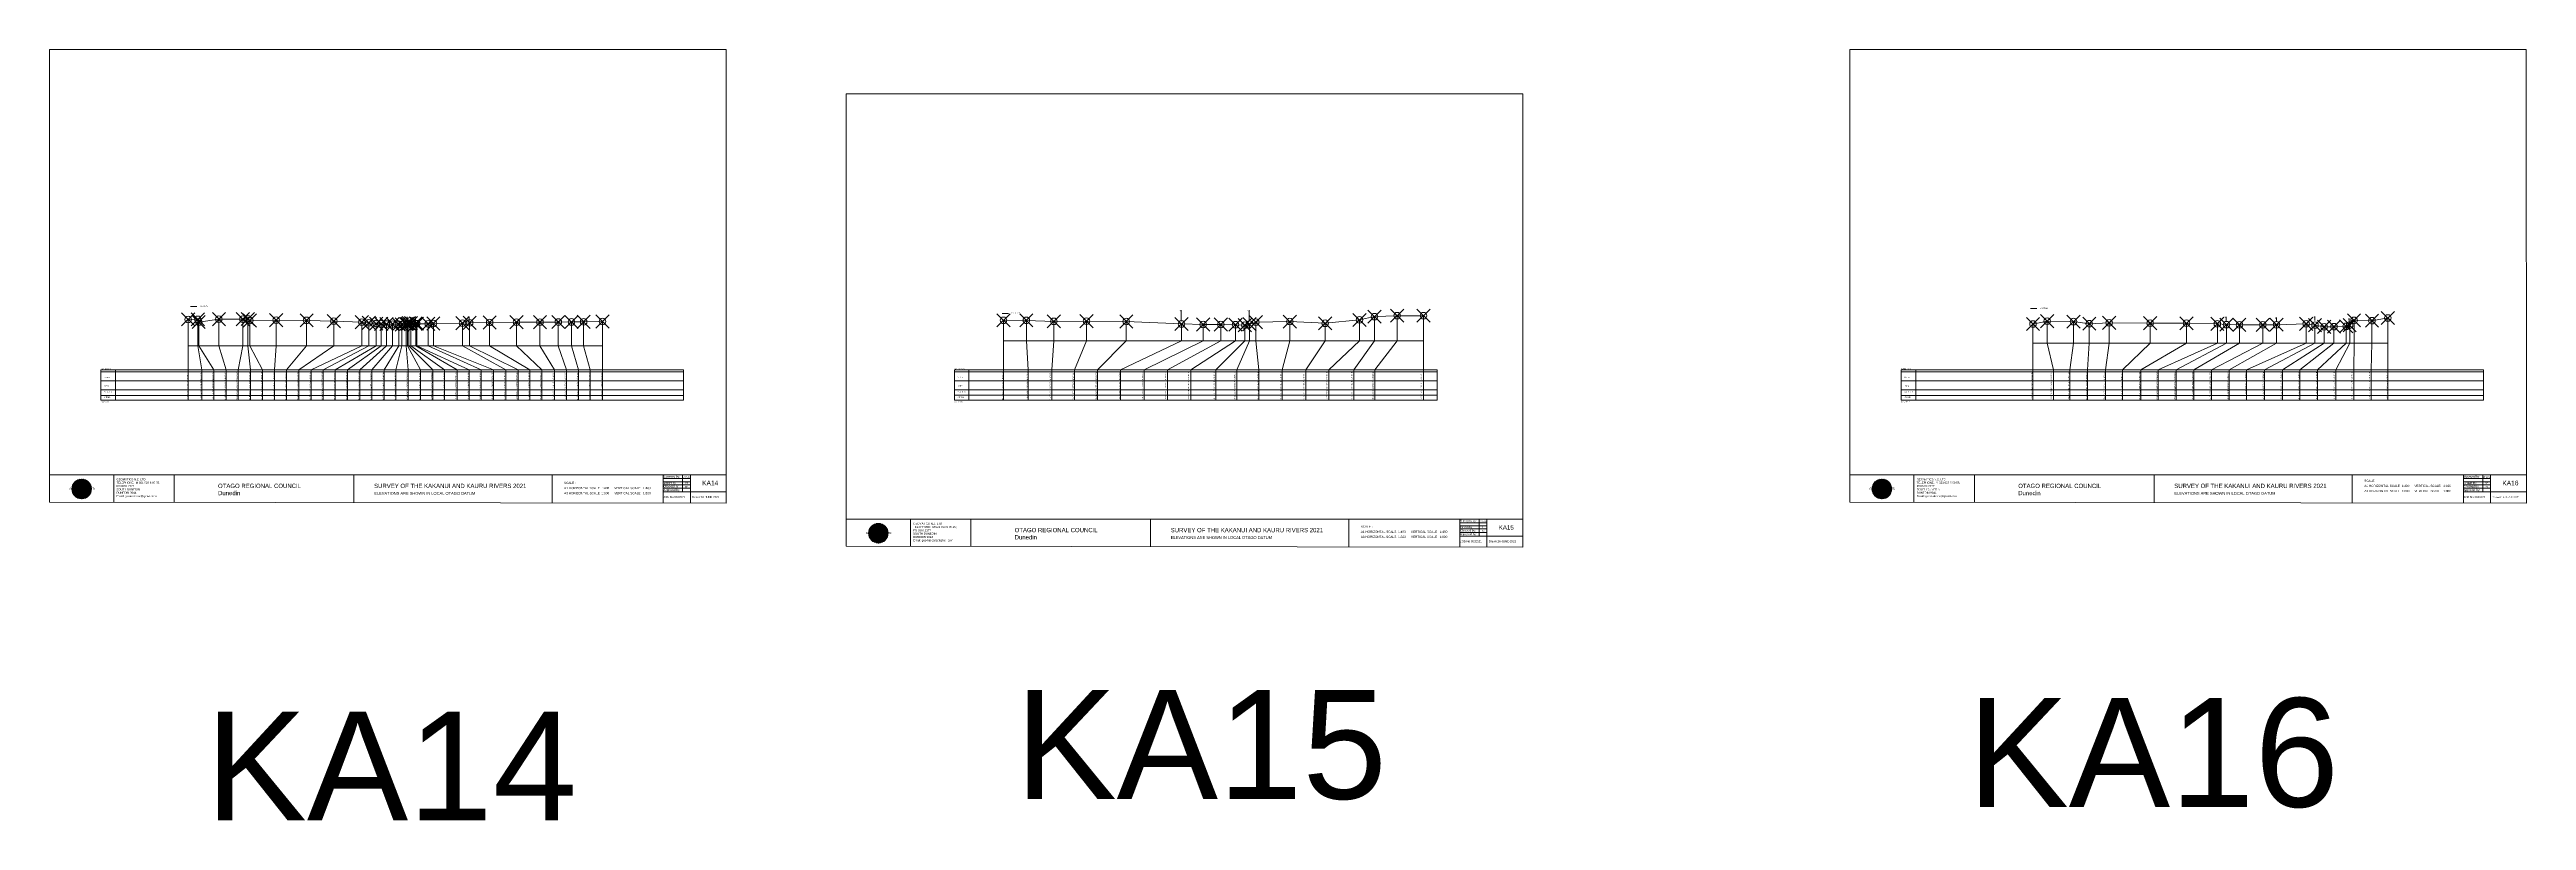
# Model space of a CAD drawing. Header units: millimetres. Extents: x -9362978 to 1075569, y -13754315 to 1425288130.
# Drawn here: x -2214744 to -1089592, y -74504 to 275345 of the extents above; entities that cross this region are included whole.
import ezdxf

# ---------------------------------------------------------------- set-up
doc = ezdxf.new("R2010")
doc.units = ezdxf.units.MM
doc.header["$PDMODE"] = 35
doc.header["$PDSIZE"] = 3000
doc.layers.get('0').update_dxf_attribs({"lineweight": 0})
doc.layers.add('geo', color=7, linetype='Continuous', lineweight=0)
doc.styles.get("Standard").update_dxf_attribs({"font": 'arial.ttf'})

# ---------------------------------------------------------------- blocks, each defined once
blk = doc.blocks.new('Geomatics_Circle_SPT')
at = {"layer": 'geo', "color": 2, "linetype": 'Continuous', "lineweight": 0}
for p, q in [((0, 25.2), (-25.2, 0)), ((-24.7, 4.9), (-4.9, 24.7)), ((-24.7, -4.9), (4.9, 24.7)), ((4.9, -24.7), (-24.7, 4.9)), ((-24.7, 0), (0, -24.7)), ((-9.7, 23.3), (-23.3, 9.6)), ((9.7, 23.3), (-23.3, -9.7)), ((-23.3, 9.7), (9.7, -23.3)), ((-21, 14), (-14, 21)), ((-21, -14), (14, 21)), ((14, -21), (-21, 14)), ((0, 0), (-17.8, 17.8)), ((0, 0), (-17.8, -17.8)), ((-14, 21), (21, -14)), ((21, 14), (-14, -21)), ((23.3, -9.7), (-9.7, 23.3)), ((-9.7, -23.3), (23.3, 9.7)), ((-4.9, 24.7), (24.7, -4.9)), ((24.7, 4.9), (-4.9, -24.7)), ((25.2, 0), (0, 25.2)), ((0, 0), (17.8, 17.8)), ((0, 0), (17.8, -17.8)), ((0, -24.8), (25.2, 0)), ((4.9, 24.7), (24.7, 4.9)), ((23.3, 9.7), (9.7, 23.3)), ((14, 21), (21, 14)), ((17.8, 18.1), (17.8, 18.1)), ((-4.9, -24.7), (-24.7, -4.9)), ((-23.3, -9.7), (-9.7, -23.3)), ((-14, -21), (-21, -14)), ((-17.8, -17.8), (-17.8, -17.8)), ((24.7, -4.9), (4.9, -24.7)), ((4.9, -24.7), (4.9, -24.7)), ((9.7, -23.3), (23.3, -9.7)), ((21, -14), (14, -21)), ((18.1, -17.8), (18.1, -17.8))]:
    blk.add_line(p, q, dxfattribs=at)
at = {"layer": 'geo', "color": 1, "linetype": 'Continuous', "lineweight": 0}
for p, q in [((-25.2, 0), (9.7, 23.3)), ((-25.2, 0), (-9.6, 23.3)), ((-25.2, 0), (23.3, 9.7)), ((-25.2, 0), (-23.3, 9.7)), ((-23.3, -9.7), (-25.2, 0)), ((-9.6, -23.3), (-25.2, 0)), ((9.7, -23.3), (-25.2, 0)), ((-4.9, 24.8), (-24.7, -4.9)), ((4.9, 24.7), (-24.7, 4.9)), ((14, 21), (-24.7, -4.9)), ((-14, 21), (-24.7, 4.9)), ((21, 14), (-24.7, 4.9)), ((-21, 14), (-24.7, -4.9)), ((0, 0), (-24.7, 4.9)), ((-24.7, 4.9), (-21, -14)), ((-24.7, 4.9), (-4.9, -24.7)), ((-24.7, 4.9), (14, -21)), ((-24.7, 4.9), (-24.7, 4.9)), ((0, 0), (-24.7, -4.9)), ((-23.3, 9.7), (0, 25.2)), ((-23.3, -9.6), (0, 25.2)), ((-23.3, -9.6), (17.8, 17.8)), ((-23.3, 9.7), (-17.8, 17.9)), ((-23.3, -9.6), (-17.8, 17.9)), ((-23.3, 9.7), (17.8, 17.8)), ((-17.8, -17.8), (-23.3, 9.7)), ((0, -25.2), (-23.3, 9.7)), ((-23.3, 9.7), (17.8, -17.8)), ((-23.3, 9.7), (25.2, 0)), ((-23.3, 9.4), (-23.3, 9.4)), ((-23.3, -9.7), (25.2, 0)), ((4.9, 24.8), (-21, -14)), ((-4.9, 24.7), (-21, 14)), ((14, 21), (-21, 14)), ((-14, 21), (-21, -14)), ((0, 0), (-21, 14)), ((-21, 14), (-14, -21)), ((-21, 14), (4.9, -24.7)), ((-21, 14), (-21, 14)), ((24.7, 4.9), (-21, 14)), ((0, 0), (-21, -14)), ((-17.9, 17.6), (-17.9, 17.6)), ((-17.8, 17.8), (9.7, 23.3)), ((-17.8, 17.8), (-9.6, 23.3)), ((-17.8, -17.8), (9.7, 23.3)), ((-17.8, -17.8), (-9.7, 23.3)), ((-9.7, -23.3), (-17.8, 17.8)), ((-17.8, 17.8), (9.7, -23.3)), ((-17.8, 17.8), (23.3, -9.6)), ((-17.8, 17.8), (23.3, 9.7)), ((-17.8, -17.8), (23.3, 9.7)), ((4.9, 24.7), (-14, 21)), ((-4.9, 24.7), (-14, -20.9)), ((0, 0), (-14, 21)), ((-14, 21), (-4.9, -24.7)), ((-14, 21), (-14, 21)), ((24.7, -4.9), (-14, 21)), ((21, 14), (-14, 21)), ((-14, -21), (24.7, 4.9)), ((0, 0), (-14, -21)), ((-9.8, 23.1), (-9.8, 23.1)), ((-9.7, 23.3), (0, 25.2)), ((-9.7, 23.3), (0, -25.2)), ((-9.7, -23.3), (0, 25.2)), ((-9.6, 23.3), (17.8, -17.8)), ((-9.6, 23.3), (25.2, 0)), ((-9.6, 23.3), (17.8, 17.8)), ((-9.6, -23.3), (17.8, 17.9)), ((25.2, 0), (-9.6, -23.3)), ((0, 0), (-4.9, 24.7)), ((-4.9, 24.7), (-4.9, 24.7)), ((21, -14), (-4.9, 24.7)), ((24.8, 4.9), (-4.9, 24.7)), ((14, 21), (-4.9, 24.7)), ((-4.9, -24.7), (21, 14)), ((0, 0), (-4.9, -24.7)), ((-0.2, 25.1), (-0.2, 25.1)), ((0, 25.2), (9.7, -23.3)), ((0, 25.2), (23.3, -9.7)), ((0, 25.2), (23.3, 9.7)), ((0, 25.2), (9.7, 23.3)), ((0, 0), (4.9, 24.7)), ((0, -25.2), (9.7, 23.3)), ((0, 0), (14, 21)), ((0, 0), (21, 14)), ((23.3, 9.7), (0, -25.2)), ((0, 0), (24.8, 4.9)), ((0, 0), (4.9, -24.7)), ((0, 0), (14, -21)), ((0, 0), (21, -14)), ((0, 0), (24.8, -4.9)), ((21, 14), (4.9, 24.8)), ((14, -21), (4.9, 24.7)), ((24.7, -4.9), (4.9, 24.7)), ((4.9, 24.7), (4.9, 24.7)), ((4.9, -24.7), (14, 21)), ((4.9, -24.7), (24.7, 4.9)), ((9.4, 23.3), (9.4, 23.3)), ((9.7, 23.3), (17.8, -17.8)), ((9.7, 23.3), (25.2, 0)), ((9.7, 23.3), (17.8, 17.9)), ((17.8, 17.8), (9.7, -23.3)), ((25.2, 0), (9.7, -23.3)), ((21, -14), (14, 21)), ((24.7, 4.9), (14, 21)), ((14, 21), (14, 21)), ((14, -21), (21, 14)), ((17.6, 17.9), (17.6, 17.9)), ((17.8, 17.8), (23.3, -9.7)), ((17.8, 17.8), (23.3, 9.7)), ((23.3, 9.7), (17.8, -17.8)), ((24.7, -4.9), (21, 14)), ((21, 14), (21, 14)), ((21, -14), (24.7, 4.9)), ((23.1, 9.8), (23.1, 9.8)), ((23.3, 9.7), (25.2, 0)), ((25.2, 0), (23.3, -9.6)), ((24.7, 4.9), (24.7, 4.9)), ((25.1, 0.2), (25.1, 0.2)), ((-25.2, 0), (23.3, -9.7)), ((-25.1, -0.2), (-25.1, -0.2)), ((-24.7, -4.9), (-24.7, -4.9)), ((-24.7, -4.9), (-14, -21)), ((-24.7, -4.9), (4.9, -24.7)), ((-24.7, -4.9), (21, -14)), ((-17.8, -17.8), (-23.3, -9.7)), ((0, -25.2), (-23.3, -9.6)), ((17.8, -17.8), (-23.3, -9.6)), ((-23.1, -9.8), (-23.1, -9.8)), ((-21, -14), (24.7, -4.9)), ((-21, -14), (-21, -14)), ((-21, -14), (-4.9, -24.7)), ((-21, -14), (14, -21)), ((23.3, -9.7), (-17.8, -17.8)), ((-9.6, -23.3), (-17.8, -17.8)), ((9.7, -23.3), (-17.8, -17.8)), ((-17.6, -17.9), (-17.6, -17.9)), ((-14, -21), (21, -14)), ((-14, -21), (-14, -21)), ((-14, -21), (4.9, -24.7)), ((17.8, -17.8), (-9.7, -23.3)), ((0, -25.2), (-9.7, -23.3)), ((-9.4, -23.3), (-9.4, -23.3)), ((-4.9, -24.7), (24.7, -4.9)), ((-4.9, -24.7), (14, -21)), ((-4.9, -24.7), (-4.9, -24.7)), ((23.3, -9.6), (0, -25.2)), ((9.7, -23.3), (0, -25.2)), ((0.2, -25.1), (0.2, -25.1)), ((4.9, -24.7), (21, -14)), ((4.9, -24.7), (4.9, -24.7)), ((17.8, -17.8), (9.7, -23.3)), ((9.8, -23.1), (9.8, -23.1)), ((14, -21), (24.7, -4.9)), ((14, -21), (14, -21)), ((23.3, -9.6), (17.8, -17.8)), ((17.9, -17.6), (17.9, -17.6)), ((21, -14), (21, -14)), ((23.3, -9.4), (23.3, -9.4)), ((24.7, -4.9), (24.7, -4.9))]:
    blk.add_line(p, q, dxfattribs=at)
at = {"layer": 'geo', "color": 114, "linetype": 'Continuous', "lineweight": 0}
for p, q in [((17.9, 17.8), (-25.2, 0)), ((-24.7, 4.9), (14, 21)), ((-24.7, -4.9), (21, 14)), ((-14, -21), (-24.7, 4.9)), ((9.7, 23.3), (-23.3, 9.7)), ((0, 0), (-23.3, 9.7)), ((-23.3, 9.7), (-9.7, -23.3)), ((0, 0), (-23.3, -9.7)), ((-4.9, -24.7), (-21, 14)), ((-20.9, 14), (4.9, 24.7)), ((24.8, 4.9), (-20.9, -14)), ((0, 25.2), (-17.8, 17.8)), ((-17.8, 17.8), (0, -25.2)), ((-14, 21), (-4.9, 24.7)), ((4.9, -24.7), (-14, 21)), ((0, 0), (-9.7, 23.3)), ((0, 0), (-9.7, -23.3)), ((-4.9, 24.7), (14, -21)), ((17.8, -17.8), (0, 25.2)), ((0, 0), (9.7, 23.3)), ((0, 0), (23.3, 9.7)), ((0, 0), (9.7, -23.3)), ((0, 0), (23.3, -9.7)), ((4.9, 24.7), (21, -14)), ((23.3, -9.7), (9.7, 23.3)), ((14, 21), (24.7, -4.9)), ((25.2, 0), (17.8, 17.8)), ((21, 14), (24.7, 4.9)), ((-25.2, 0), (-17.8, -17.8)), ((-21, -14), (-24.7, -4.9)), ((-17.8, -17.8), (25.2, 0)), ((24.8, -4.9), (-14, -21)), ((-9.6, -23.3), (23.3, -9.7)), ((21, -14), (-4.9, -24.8)), ((0, -25.2), (17.9, -17.8)), ((14, -21), (4.9, -24.8))]:
    blk.add_line(p, q, dxfattribs=at)
at = {"layer": 'geo', "color": 250, "linetype": 'Continuous', "lineweight": 0}
for p, q in [((0, 0), (-25.2, 0)), ((24.7, 4.9), (-24.7, 4.9)), ((-24.7, 4.9), (-24.7, -4.9)), ((-23.3, 9.7), (23.3, 9.7)), ((-23.3, 9.7), (-23.3, 9.7)), ((-23.3, -9.7), (-23.3, 9.7)), ((21, 14), (-21, 14)), ((-21, 14), (-21, -14)), ((-17.8, 17.8), (17.8, 17.8)), ((-17.8, -17.8), (-17.8, 17.8)), ((-14, 21), (-14, 21)), ((14, 21), (-14, 21)), ((-14, 20.9), (-14, -21)), ((-9.7, 23.3), (9.7, 23.3)), ((-9.7, -23.3), (-9.7, 23.3)), ((-4.9, 24.7), (4.9, 24.7)), ((-4.9, 24.7), (-4.9, -24.7)), ((0, 0), (0, 25.2)), ((0, 0), (0, -25.2)), ((0, 0), (25.2, 0)), ((4.9, 24.7), (4.9, -24.7)), ((9.7, -23.3), (9.7, 23.3)), ((14, 21), (14, -21)), ((17.8, -17.8), (17.8, 17.8)), ((21, 14), (21, 14)), ((21, -14), (21, 14)), ((23.3, 9.7), (23.3, -9.7)), ((24.7, 4.9), (24.7, 4.9)), ((24.7, -4.9), (24.7, 4.9)), ((-24.7, -4.9), (24.7, -4.9)), ((23.3, -9.7), (-23.3, -9.7)), ((-21, -14), (21, -14)), ((17.8, -17.8), (-17.8, -17.8)), ((-14, -21), (14, -21)), ((9.7, -23.3), (-9.7, -23.3)), ((-4.9, -24.7), (4.9, -24.7))]:
    blk.add_line(p, q, dxfattribs=at)
blk = doc.blocks.new('GeomaticsNZ TITLE BLOCK')
at = {"color": 7, "linetype": 'Continuous', "lineweight": 0}
for p, q in [((0, 94.9), (0, 1579.2)), ((0, 1579.2), (2363.4, 1579.2)), ((2363.4, 1579.2), (2364, 94.9)), ((2364, 94.9), (0, 94.9)), ((0, 94.9), (0, 0)), ((15.9, 94.9), (2364, 94.9)), ((224.3, 95.2), (224.3, -0.3)), ((2364, 94.9), (382.6, 94.9)), ((435.8, 95.2), (435.8, -0.7)), ((1063.4, 94.9), (1063.4, -2.4)), ((1755.4, 94.9), (1755.4, -2.6)), ((2143.9, 94.9), (2143.7, -3)), ((2211.5, 94.9), (2211.5, 36.1)), ((2238.6, 94.8), (2238.6, -3.2)), ((2364, -3.5), (2364, 94.9)), ((0, 0), (2364, -3.5)), ((2143.6, 60.4), (2238.6, 60.4)), ((2143.8, 48.6), (2238.6, 48.6)), ((2143.8, 35.4), (2364, 35.3)), ((2143.9, 81.9), (2238.6, 81.7)), ((2143.9, 71), (2238.6, 71))]:
    blk.add_line(p, q, dxfattribs=at)
at = {"color": 7, "linetype": 'Continuous', "lineweight": 0, "xscale": 1.36, "yscale": 1.36, "zscale": 1.36}
blk.add_blockref('Geomatics_Circle_SPT', (112.4, 45.7), dxfattribs=at)
at = {"color": 7, "linetype": 'Continuous', "lineweight": 0}
for s, p in [('PK&RR', (2213.2, 84.8)), ('ST', (2220.3, 63.6)), ('PK', (2220.4, 50.6))]:
    blk.add_text(s, height=5, dxfattribs=at).set_placement(p)
at = {"color": 7, "linetype": 'Continuous', "lineweight": 0, "attachment_point": 1}
for s, width, heights, insert, char_height in [('{\\C256;Surveyed by:}', 3535.727, [0], (2144.7, 92.4), 7), ('{\\C256;Geomatics N.Z. LTD                   }', 125.079, [15.8], (68.8, 49.9), 7), ('{\\C256;GEOMATICS N.Z. LTD                   \\PTELEPHONE:  M 021 023 6 00 55;\\PPO BOX 2177\\PSOUTH DUNEDIN\\PDUNEDIN 9044\\PEmail: geomaticsnz@gmail.com}', 3535.727, [94.7], (234, 82.7), 7), ('{\\C256;OTAGO REGIONAL COUNCIL\\PDunedin}', 3535.727, [0], (588.6, 64), 15), ('{\\C256;SURVEY OF THE KAKANUI AND KAURU RIVERS 2021}', 3535.727, [0], (1133.8, 64), 15), ('{\\C256;ELEVATIONS ARE SHOWN IN LOCAL OTAGO DATUM}', 3535.727, [0], (1134.1, 35.4), 10), ('{\\C256;Approved by:}', 3535.727, [0], (2144.7, 45.9), 7), ('{\\C256;Checked by:}', 3535.727, [0], (2144.7, 58.6), 7), ('{\\C256;JOB No 0032021}', 3535.727, [0], (2145.3, 20.8), 7), ('{\\C256;Drawn by:}', 3535.727, [0], (2145.8, 70.4), 7), ('{\\C256;Drawn:16-JUNE-2021}', 3535.727, [0], (2244.7, 20.7), 7)]:
    blk.add_mtext_dynamic_manual_height_columns(s, width=width, gutter_width=159, heights=heights, dxfattribs=dict(at, insert=insert, char_height=char_height))

msp = doc.modelspace()

# ---------------------------------------------------------------- linework, layer by layer
at = {"color": 1, "lineweight": 0}
for p, q in [((-2150667, 158730), (-2147760, 158730)), ((-1314856, 157792), (-1311949, 157792)), ((-1782048, 155592), (-1779141, 155592))]:
    msp.add_line(p, q, dxfattribs=at)
at = {"color": 7, "lineweight": 0}
for p, q in [((-2151773, 152895), (-2151773, 140926)), ((-2147396, 152925), (-2147396, 140926)), ((-2146976, 151705), (-2146976, 140926)), ((-2137789, 153015), (-2137789, 140926)), ((-2126894, 153034), (-2126894, 140926)), ((-2124692, 153074), (-2124692, 140926)), ((-2123758, 152414), (-2123758, 140926)), ((-2111752, 152544), (-2111752, 140926)), ((-2097967, 152444), (-2097967, 140926)), ((-2085593, 152054), (-2085593, 140926)), ((-2072880, 151584), (-2072880, 140926)), ((-2069723, 151344), (-2069723, 140926)), ((-2066409, 150974), (-2066409, 140926)), ((-2066322, 152013), (-2066322, 153861)), ((-2064076, 150874), (-2064076, 140926)), ((-2061647, 150783), (-2061647, 140926)), ((-2058879, 150713), (-2058879, 140926)), ((-2056131, 150653), (-2056131, 140926)), ((-2054757, 150543), (-2054757, 140926)), ((-2052786, 150783), (-2052786, 140926)), ((-2052303, 152128), (-2052303, 153976)), ((-2052116, 150963), (-2052116, 140926)), ((-2051533, 151173), (-2051533, 140926)), ((-2050560, 151253), (-2050560, 140926)), ((-2048498, 151899), (-2048498, 153747)), ((-2048426, 151023), (-2048426, 140926)), ((-2047844, 150943), (-2047844, 140926)), ((-2042782, 150923), (-2042782, 140926)), ((-2040381, 151033), (-2040381, 140926)), ((-2027124, 151223), (-2027124, 140926)), ((-2024076, 152153), (-2024076, 154000)), ((-2023918, 151313), (-2023918, 140926)), ((-2014822, 151503), (-2014822, 140926)), ((-2002596, 151623), (-2002596, 140926)), ((-1991968, 151622), (-1991968, 140926)), ((-1983636, 151692), (-1983636, 140926)), ((-1977614, 151722), (-1977614, 140926)), ((-1972128, 151822), (-1972128, 140926)), ((-1963564, 151982), (-1963564, 116176)), ((-1700646, 152326), (-1700646, 157058)), ((-1669850, 152273), (-1669850, 157005)), ((-1313754, 150791), (-1313754, 116176)), ((-1225961, 152173), (-1225961, 154021)), ((-1203074, 151862), (-1203074, 153709)), ((-1185651, 152381), (-1185651, 154229)), ((-1170061, 151432), (-1170061, 153280)), ((-1152572, 153526), (-1152572, 116048)), ((-1963564, 140926), (-2151773, 140926)), ((-2151773, 140926), (-2151773, 130000)), ((-2147396, 140926), (-2145623, 130000)), ((-2146976, 140926), (-2140130, 130000)), ((-2137789, 140926), (-2134537, 130000)), ((-2126894, 140926), (-2129010, 130000)), ((-2124692, 140926), (-2123475, 130000)), ((-2123758, 140926), (-2118064, 130000)), ((-2111752, 140926), (-2112596, 130000)), ((-2097967, 140926), (-2107067, 130000)), ((-2085593, 140926), (-2101466, 130000)), ((-2072880, 140926), (-2095963, 130000)), ((-2069723, 140926), (-2090398, 130000)), ((-2066409, 140926), (-2084934, 130000)), ((-2064076, 140926), (-2079353, 130000)), ((-2061647, 140926), (-2073848, 130000)), ((-2058879, 140926), (-2068280, 130000)), ((-2056131, 140926), (-2062802, 130000)), ((-2054757, 140926), (-2057377, 130000)), ((-2052786, 140926), (-2051860, 130000)), ((-2052116, 140926), (-2046249, 130000)), ((-2051533, 140926), (-2040622, 130000)), ((-2050560, 140926), (-2035288, 130000)), ((-2048426, 140926), (-2029592, 130000)), ((-2047844, 140926), (-2024077, 130000)), ((-2042782, 140926), (-2018612, 130000)), ((-2040381, 140926), (-2013064, 130000)), ((-2027124, 140926), (-2007538, 130000)), ((-2023918, 140926), (-2001911, 130000)), ((-2014822, 140926), (-1996592, 130000)), ((-2002596, 140926), (-1991078, 130000)), ((-1991968, 140926), (-1985435, 130000)), ((-1983636, 140926), (-1979943, 130000)), ((-1977614, 140926), (-1974516, 130000)), ((-1972128, 140926), (-1969090, 130000)), ((-1307278, 142107), (-1304494, 130000)), ((-1295335, 142107), (-1297050, 130000)), ((-1288181, 142107), (-1288942, 130000)), ((-1279117, 142107), (-1280827, 130000)), ((-1260485, 142107), (-1273066, 130000)), ((-1244053, 142107), (-1264793, 130000)), ((-1230012, 142107), (-1256868, 130000)), ((-1225865, 142107), (-1248709, 130000)), ((-1219994, 142107), (-1240750, 130000)), ((-1209332, 142107), (-1232712, 130000)), ((-1203106, 142107), (-1224635, 130000)), ((-1189637, 142107), (-1216712, 130000)), ((-1185657, 142107), (-1208609, 130000)), ((-1181529, 142107), (-1200448, 130000)), ((-1177033, 142107), (-1192567, 130000)), ((-1171478, 142107), (-1184512, 130000)), ((-1169889, 142107), (-1176209, 130000)), ((-1167916, 142107), (-1167982, 130000)), ((-1159776, 142107), (-1160070, 130000)), ((-2191376, 130000), (-2191376, 129453)), ((-2151773, 130000), (-2151773, 116176)), ((-2145623, 130000), (-2145623, 116176)), ((-2140130, 130000), (-2140130, 116176)), ((-2134537, 130000), (-2134537, 116176)), ((-2129010, 130000), (-2129010, 116176)), ((-2123475, 130000), (-2123475, 116176)), ((-2118064, 130000), (-2118064, 116176)), ((-2112596, 130000), (-2112596, 116176)), ((-2107067, 130000), (-2107067, 116176)), ((-2101466, 130000), (-2101466, 116176)), ((-2095963, 130000), (-2095963, 116176)), ((-2090398, 130000), (-2090398, 116176)), ((-2084934, 130000), (-2084934, 116176)), ((-2079353, 130000), (-2079353, 116176)), ((-2073848, 130000), (-2073848, 116176)), ((-2068280, 130000), (-2068280, 116176)), ((-2062802, 130000), (-2062802, 116176)), ((-2057377, 130000), (-2057377, 116176)), ((-2051860, 130000), (-2051860, 116176)), ((-2046249, 130000), (-2046249, 116176)), ((-2040622, 130000), (-2040622, 116176)), ((-2035288, 130000), (-2035288, 116176)), ((-2029592, 130000), (-2029592, 116176)), ((-2024077, 130000), (-2024077, 116176)), ((-2018612, 130000), (-2018612, 116176)), ((-2013064, 130000), (-2013064, 116176)), ((-2007538, 130000), (-2007538, 116176)), ((-2001911, 130000), (-2001911, 116176)), ((-1996592, 130000), (-1996592, 116176)), ((-1991078, 130000), (-1991078, 116176)), ((-1985435, 130000), (-1985435, 116176)), ((-1979943, 130000), (-1979943, 116176)), ((-1974516, 130000), (-1974516, 116176)), ((-1969090, 130000), (-1969090, 116176)), ((-1373632, 130000), (-1373632, 129453)), ((-1304494, 116176), (-1304494, 130000)), ((-1297050, 116176), (-1297050, 130000)), ((-1288942, 116176), (-1288942, 130000)), ((-1280827, 116176), (-1280827, 130000)), ((-1273066, 116176), (-1273066, 130000)), ((-1264793, 116176), (-1264793, 130000)), ((-1256868, 116176), (-1256868, 130000)), ((-1248709, 116176), (-1248709, 130000)), ((-1240750, 116176), (-1240750, 130000)), ((-1232712, 116176), (-1232712, 130000)), ((-1224635, 116176), (-1224635, 130000)), ((-1216712, 116176), (-1216712, 130000)), ((-1208609, 116176), (-1208609, 130000)), ((-1200448, 116176), (-1200448, 130000)), ((-1192567, 116176), (-1192567, 130000)), ((-1184512, 116176), (-1184512, 130000)), ((-1176209, 116176), (-1176209, 130000)), ((-1167982, 116176), (-1167982, 130000)), ((-1160070, 116176), (-1160070, 130000))]:
    msp.add_line(p, q, dxfattribs=at)
at = {"lineweight": 0}
for p, q in [((-1781400, 152467), (-1781400, 116176)), ((-1771019, 152457), (-1771019, 143160)), ((-1758564, 152007), (-1758564, 143160)), ((-1743655, 152078), (-1743655, 143160)), ((-1725626, 151958), (-1725626, 143160)), ((-1700543, 150808), (-1700543, 143160)), ((-1690691, 150538), (-1690691, 143160)), ((-1682707, 150548), (-1682707, 143160)), ((-1675984, 150488), (-1675984, 143160)), ((-1671790, 150228), (-1671790, 143160)), ((-1669681, 150758), (-1669681, 143160)), ((-1666802, 151618), (-1666802, 143160)), ((-1651367, 151878), (-1651367, 143160)), ((-1635298, 151118), (-1635298, 143160)), ((-1619719, 152639), (-1619719, 143160)), ((-1612918, 154139), (-1612918, 143160)), ((-1602564, 154569), (-1602564, 143160)), ((-1590628, 154579), (-1590628, 116176)), ((-1307278, 152041), (-1307278, 142107)), ((-1295335, 151872), (-1295335, 142107)), ((-1288181, 150942), (-1288181, 142107)), ((-1279117, 151332), (-1279117, 142107)), ((-1260485, 151223), (-1260485, 142107)), ((-1244053, 151123), (-1244053, 142107)), ((-1230012, 150884), (-1230012, 142107)), ((-1225865, 150504), (-1225865, 142107)), ((-1219994, 150414), (-1219994, 142107)), ((-1209332, 150384), (-1209332, 142107)), ((-1203106, 150475), (-1203106, 142107)), ((-1189637, 150865), (-1189637, 142107)), ((-1185657, 150235), (-1185657, 142107)), ((-1181529, 149485), (-1181529, 142107)), ((-1177033, 149586), (-1177033, 142107)), ((-1171478, 149746), (-1171478, 142107)), ((-1169889, 150276), (-1169889, 142107)), ((-1167916, 152446), (-1167916, 142107)), ((-1159776, 152306), (-1159776, 142107)), ((-1781400, 143160), (-1590628, 143160)), ((-1771019, 143160), (-1770157, 130000)), ((-1758564, 143160), (-1759509, 130000)), ((-1743655, 143160), (-1749118, 130000)), ((-1725626, 143160), (-1738761, 130000)), ((-1700543, 143160), (-1728277, 130000)), ((-1690691, 143160), (-1717440, 130000)), ((-1682707, 143160), (-1706942, 130000)), ((-1675984, 143160), (-1696318, 130000)), ((-1671790, 143160), (-1684940, 130000)), ((-1669681, 143160), (-1675361, 130000)), ((-1666802, 143160), (-1665383, 130000)), ((-1651367, 143160), (-1654760, 130000)), ((-1635298, 143160), (-1644105, 130000)), ((-1619719, 143160), (-1633646, 130000)), ((-1612918, 143160), (-1622277, 130000)), ((-1602564, 143160), (-1612700, 130000)), ((-1313754, 142107), (-1152572, 142107)), ((-1770157, 116176), (-1770157, 130000)), ((-1759509, 116176), (-1759509, 130000)), ((-1749118, 116176), (-1749118, 130000)), ((-1738761, 116176), (-1738761, 130000)), ((-1728277, 116176), (-1728277, 130000)), ((-1717440, 116176), (-1717440, 130000)), ((-1706942, 116176), (-1706942, 130000)), ((-1696318, 116176), (-1696318, 130000)), ((-1684940, 116176), (-1684940, 130000)), ((-1675361, 116176), (-1675361, 130000)), ((-1665383, 116176), (-1665383, 130000)), ((-1654760, 116176), (-1654760, 130000)), ((-1644105, 116176), (-1644105, 130000)), ((-1633646, 116176), (-1633646, 130000)), ((-1622277, 116176), (-1622277, 130000)), ((-1612700, 116176), (-1612700, 130000))]:
    msp.add_line(p, q, dxfattribs=at)
at = {"color": 7, "lineweight": 0, "transparency": 33554687}
for p, q in [((-2191376, 130000), (-1926795, 130000)), ((-2191376, 129453), (-2191376, 116303)), ((-2191376, 129154), (-1926795, 129154)), ((-2191376, 125031), (-1926795, 125031)), ((-2184740, 130000), (-2184740, 116176)), ((-1926795, 130000), (-1926795, 116176)), ((-1803715, 130000), (-1803715, 116303)), ((-1803715, 130000), (-1584358, 130000)), ((-1803715, 129154), (-1584358, 129154)), ((-1803715, 125031), (-1584358, 125031)), ((-1797080, 130000), (-1797080, 116176)), ((-1584358, 130000), (-1584358, 116176)), ((-1373632, 130000), (-1109051, 130000)), ((-1373632, 129453), (-1373632, 116303)), ((-1373632, 129154), (-1109051, 129154)), ((-1373632, 125031), (-1109051, 125031)), ((-1366996, 130000), (-1366996, 116176)), ((-1109051, 130000), (-1109051, 116176)), ((-2191376, 120970), (-1926795, 120970)), ((-2191376, 118366), (-1926795, 118366)), ((-2191376, 116176), (-1926795, 116176)), ((-1803715, 120970), (-1584358, 120970)), ((-1803715, 118514), (-1584358, 118514)), ((-1803715, 116176), (-1584358, 116176)), ((-1373632, 120970), (-1109051, 120970)), ((-1373632, 118420), (-1109051, 118420)), ((-1373632, 116176), (-1109051, 116176))]:
    msp.add_line(p, q, dxfattribs=at)
at = {"color": 1, "lineweight": 0}
for points in [[(-2151773, 152895), (-2147396, 152925), (-2146976, 151705), (-2137789, 153015), (-2126894, 153034), (-2124692, 153074), (-2123758, 152414), (-2111752, 152544), (-2097967, 152444), (-2085593, 152054), (-2072880, 151584), (-2069723, 151344), (-2066409, 150974), (-2064076, 150874), (-2061647, 150783), (-2058879, 150713), (-2056131, 150653), (-2054757, 150543), (-2052786, 150783), (-2052116, 150963), (-2051533, 151173), (-2050560, 151253), (-2048426, 151023), (-2047844, 150943), (-2042782, 150923), (-2040381, 151033), (-2027124, 151223), (-2023918, 151313), (-2014822, 151503), (-2002596, 151623), (-1991968, 151622), (-1983636, 151692), (-1977614, 151722), (-1972128, 151822), (-1963564, 151982)], [(-1781400, 152467), (-1771019, 152457), (-1758564, 152007), (-1743655, 152078), (-1725626, 151958), (-1700543, 150808), (-1690691, 150538), (-1682707, 150548), (-1675984, 150488), (-1671790, 150228), (-1669681, 150758), (-1666802, 151618), (-1651367, 151878), (-1635298, 151118), (-1619719, 152639), (-1612918, 154139), (-1602564, 154569), (-1590628, 154579)], [(-1313754, 150791), (-1307278, 152041), (-1295335, 151872), (-1288181, 150942), (-1279117, 151332), (-1260485, 151223), (-1244053, 151123), (-1230012, 150884), (-1225865, 150504), (-1219994, 150414), (-1209332, 150384), (-1203106, 150475), (-1189637, 150865), (-1185657, 150235), (-1181529, 149485), (-1177033, 149586), (-1171478, 149746), (-1169889, 150276), (-1167916, 152446), (-1159776, 152306), (-1152572, 153526)]]:
    msp.add_lwpolyline(points, dxfattribs=at)
at = {"color": 7, "lineweight": 0}
for p in [(-1602564, 154569), (-1590628, 154579), (-2151773, 152895), (-2147396, 152925), (-2146976, 151705), (-2137789, 153015), (-2126894, 153034), (-2124692, 153074), (-2123758, 152414), (-2111752, 152544), (-2097967, 152444), (-2085593, 152054), (-2072880, 151584), (-2069723, 151344), (-2066409, 150974), (-2064076, 150874), (-2061647, 150783), (-2058879, 150713), (-2056131, 150653), (-2054757, 150543), (-2052786, 150783), (-2052116, 150963), (-2051533, 151173), (-2050560, 151253), (-2048426, 151023), (-2047844, 150943), (-2042782, 150923), (-2040381, 151033), (-2027124, 151223), (-2023918, 151313), (-2014822, 151503), (-2002596, 151623), (-1991968, 151622), (-1983636, 151692), (-1977614, 151722), (-1972128, 151822), (-1963564, 151982), (-1781400, 152467), (-1771019, 152457), (-1758564, 152007), (-1743655, 152078), (-1725626, 151958), (-1700543, 150808), (-1690691, 150538), (-1682707, 150548), (-1675984, 150488), (-1671790, 150228), (-1669681, 150758), (-1666802, 151618), (-1651367, 151878), (-1635298, 151118), (-1619719, 152639), (-1612918, 154139)]:
    msp.add_point(p, dxfattribs=at)
at = {"lineweight": 0}
for p in [(-1313754, 150791), (-1307278, 152041), (-1295335, 151872), (-1288181, 150942), (-1279117, 151332), (-1260485, 151223), (-1244053, 151123), (-1230012, 150884), (-1225865, 150504), (-1219994, 150414), (-1209332, 150384), (-1203106, 150475), (-1189637, 150865), (-1185657, 150235), (-1181529, 149485), (-1177033, 149586), (-1171478, 149746), (-1169889, 150276), (-1167916, 152446), (-1159776, 152306), (-1152572, 153526)]:
    msp.add_point(p, dxfattribs=at)

# ---------------------------------------------------------------- block references
at = {"color": 7, "lineweight": 0, "xscale": 130.037656131007, "yscale": 130.037656131007, "zscale": 130.037656131007}
for p in [(-2214744, 69985), (-1396999, 69985), (-1852874, 49910)]:
    msp.add_blockref('GeomaticsNZ TITLE BLOCK', p, dxfattribs=at)

# ---------------------------------------------------------------- texts
at = {"color": 7, "lineweight": 0, "transparency": 33554687}
for s, height, p in [('Ground Level', 473.07, (-2146474, 158730)), ('Ground Level', 473.07, (-1310664, 157792)), ('Ground Level', 473.07, (-1777855, 155592)), ('DATUM 130.00', 473.07, (-2191443, 130136)), ('Northing', 473.1, (-2189932, 126387)), ('DATUM 130.00', 473.07, (-1803782, 130136)), ('Northing', 473.1, (-1802271, 126387)), ('DATUM 130.00', 473.07, (-1373699, 130136)), ('Northing', 473.1, (-1372188, 126387)), ('Section KA14', 473.07, (-2191443, 115258)), ('Ground Level', 473.07, (-2189984, 119739)), ('Chainage', 473.1, (-2189981, 117414)), ('Easting', 473.1, (-2190001, 122528)), ('Section KA15', 473.07, (-1803782, 115258)), ('Ground Level', 473.07, (-1802323, 119739)), ('Chainage', 473.1, (-1802321, 117414)), ('Easting', 473.1, (-1802340, 122528)), ('Section KA16', 473.07, (-1373699, 115258)), ('Ground Level', 473.07, (-1372239, 119739)), ('Chainage', 473.1, (-1372237, 117414)), ('Easting', 473.1, (-1372257, 122528))]:
    msp.add_text(s, height=height, dxfattribs=at).set_placement(p)
at = {"color": 7, "lineweight": 0}
for s, p in [('    7.81  152.90  1427033.34  5006086.71', (-2151863, 116060)), ('  12.19  152.93  1427030.63  5006083.26', (-2145753, 116017)), ('  12.61  151.71  1427027.89  5006085.23', (-2140236, 116017)), ('  21.80  153.02  1427021.11  5006079.02', (-2134718, 116073)), ('  32.69  153.03  1427013.25  5006071.46', (-2129201, 116064)), ('  34.89  153.07  1427011.89  5006069.68', (-2123683, 116064)), ('  35.83  152.41  1427011.32  5006068.92', (-2118166, 116064)), ('  47.83  152.54  1427002.32  5006060.97', (-2112649, 116085)), ('  61.62  152.44  1426992.09  5006051.73', (-2107131, 116067)), ('  73.99  152.05  1426982.85  5006043.50', (-2101614, 116060)), ('  86.71  151.58  1426973.35  5006035.05', (-2096096, 116065)), ('  89.86  151.34  1426970.93  5006033.02', (-2090579, 116065)), ('  93.18  150.97  1426968.28  5006031.01', (-2085061, 116064)), ('  95.51  150.87  1426966.59  5006029.40', (-2079544, 116064)), ('  97.94  150.78  1426964.87  5006027.68', (-2074026, 116064)), (' 100.71  150.71  1426962.73  5006025.92', (-2068509, 116017)), (' 103.46  150.65  1426960.77  5006023.99', (-2062992, 116017)), (' 104.83  150.54  1426959.84  5006022.97', (-2057474, 116017)), (' 106.80  150.78  1426958.07  5006021.99', (-2051957, 116017)), (' 107.47  150.96  1426957.52  5006021.60', (-2046440, 116017)), (' 108.05  151.17  1426957.23  5006021.05', (-2040922, 116017)), (' 109.03  151.25  1426956.65  5006020.24', (-2035405, 116017)), (' 111.16  151.02  1426955.04  5006018.84', (-2029887, 116017)), (' 111.74  150.94  1426954.87  5006018.16', (-2024370, 116017)), (' 116.80  150.92  1426951.01  5006014.88', (-2018853, 116017)), (' 119.21  151.03  1426948.95  5006013.58', (-2013336, 116017)), (' 132.46  151.22  1426939.17  5006004.63', (-2007818, 116017)), (' 135.67  151.31  1426937.08  5006002.16', (-2002301, 116017)), (' 144.76  151.50  1426930.27  5005996.13', (-1996784, 116017)), (' 156.99  151.62  1426921.02  5005988.13', (-1991266, 116017)), (' 167.62  151.62  1426913.13  5005981.01', (-1985749, 116017)), (' 175.95  151.69  1426906.96  5005975.41', (-1980231, 116017)), (' 181.97  151.72  1426902.26  5005971.63', (-1974714, 116017)), (' 187.46  151.82  1426898.21  5005967.93', (-1969196, 116017)), (' 196.02  151.98  1426892.16  5005961.85', (-1963679, 116017)), ('  -9.99  150.79  1427152.17  5006049.64', (-1313991, 116154)), ('  -3.52  152.04  1427154.90  5006042.37', (-1305222, 116154)), ('   8.43  151.87  1427155.80  5006031.84', (-1297191, 116147)), ('  15.58  150.94  1427156.62  5006024.59', (-1289160, 116100)), ('  24.65  151.33  1427157.77  5006015.55', (-1281129, 116155)), ('  43.28  151.22  1427160.93  5005997.18', (-1273098, 116167)), ('  59.71  151.12  1427163.32  5005980.91', (-1265067, 116147)), ('  73.75  150.88  1427165.69  5005967.07', (-1257036, 116143)), ('  77.90  150.50  1427166.04  5005962.92', (-1249006, 116143)), ('  83.77  150.41  1427168.22  5005957.35', (-1240975, 116147)), ('  94.43  150.38  1427169.26  5005946.70', (-1232944, 116147)), (' 100.66  150.48  1427169.78  5005940.47', (-1224913, 116100)), (' 114.12  150.87  1427172.14  5005927.21', (-1216883, 116100)), (' 118.11  150.24  1427173.23  5005923.36', (-1208852, 116100)), (' 122.23  149.49  1427174.09  5005919.32', (-1200821, 116100)), (' 126.73  149.59  1427174.97  5005914.91', (-1192790, 116100)), (' 132.28  149.75  1427175.60  5005909.38', (-1184759, 116100)), (' 133.87  150.28  1427175.79  5005907.80', (-1176728, 116100)), (' 135.85  152.45  1427175.98  5005905.83', (-1168697, 116100)), (' 143.99  152.31  1427177.20  5005897.78', (-1160666, 116100)), (' 151.19  153.53  1427178.59  5005890.71', (-1152636, 116100))]:
    msp.add_text(s, height=500, rotation=90, dxfattribs=at).set_placement(p)
at = {"lineweight": 0}
for s, p in [('  96.17  152.47  1427072.42  5006058.75', (-1781635, 116075)), (' 106.55  152.46  1427068.67  5006049.07', (-1770402, 115980)), (' 119.00  152.01  1427062.33  5006038.20', (-1759929, 115980)), (' 133.91  152.08  1427056.64  5006024.42', (-1749455, 115980)), (' 151.94  151.96  1427049.87  5006007.71', (-1738981, 115980)), (' 177.02  150.81  1427040.43  5005984.47', (-1728507, 115980)), (' 186.87  150.54  1427036.27  5005975.53', (-1718033, 115980)), (' 194.86  150.55  1427033.15  5005968.18', (-1707559, 115980)), (' 201.58  150.49  1427030.48  5005962.01', (-1697085, 116092)), (' 205.78  150.23  1427029.03  5005958.07', (-1685452, 116092)), (' 207.88  150.76  1427028.06  5005956.19', (-1676137, 116092)), (' 210.76  151.62  1427026.91  5005953.55', (-1665663, 116092)), (' 226.20  151.88  1427020.69  5005939.42', (-1655189, 116092)), (' 242.27  151.12  1427014.79  5005924.47', (-1644715, 116092)), (' 257.85  152.64  1427008.87  5005910.06', (-1634242, 116092)), (' 264.65  154.14  1427006.09  5005903.85', (-1622940, 116092)), (' 275.00  154.57  1427002.09  5005894.30', (-1613294, 116092)), (' 286.94  154.58  1426997.36  5005883.34', (-1591420, 116133))]:
    msp.add_text(s, height=500, rotation=90, dxfattribs=at).set_placement(p)
at = {"color": 7, "lineweight": 0}
for s, height, p in [('SCALE :  ', 1005.5, (-1981028, 78166)), ('KA14', 2154.7, (-1918312, 77564)), ('SCALE :  ', 1005.5, (-1163283, 79137)), ('KA16', 2154.7, (-1100568, 77564)), ('A1 HORIZONTAL SCALE  1:400      VERTICAL SCALE   1:400 ', 1005.54, (-1980981, 75842)), ('A3 HORIZONTAL SCALE  1:800      VERTICAL SCALE   1:800', 1005.54, (-1980981, 73518)), ('A1 HORIZONTAL SCALE  1:400      VERTICAL SCALE   1:400 ', 1005.54, (-1163237, 76813)), ('A3 HORIZONTAL SCALE  1:800      VERTICAL SCALE   1:800', 1005.54, (-1163237, 74489)), ('A1 HORIZONTAL SCALE  1:400      VERTICAL SCALE   1:400 ', 1005.54, (-1619111, 56003)), ('SCALE :  ', 1005.5, (-1619158, 58327)), ('KA15', 2000, (-1556442, 57489)), ('A3 HORIZONTAL SCALE  1:800      VERTICAL SCALE   1:800', 1005.54, (-1619111, 53679)), ('KA15', 49394.5, (-1776019, -64718)), ('KA16 ', 49394.5, (-1343513, -68365)), ('KA14', 49394.5, (-2143855, -74504))]:
    msp.add_text(s, height=height, dxfattribs=at).set_placement(p)
at = {"color": 7, "lineweight": 0, "char_height": 500, "attachment_point": 1, "rotation": 90}
for insert in [(-2067109, 153319), (-2053091, 153434), (-2049286, 153205), (-2024864, 153458), (-1701434, 156516), (-1670638, 156463), (-1226749, 153479), (-1203862, 153167), (-1186439, 153687), (-1170849, 152738)]:
    msp.add_mtext_dynamic_manual_height_columns('W', width=4277.93, gutter_width=12.5, heights=[0], dxfattribs=dict(at, insert=insert))

doc.saveas('drawing.dxf')
